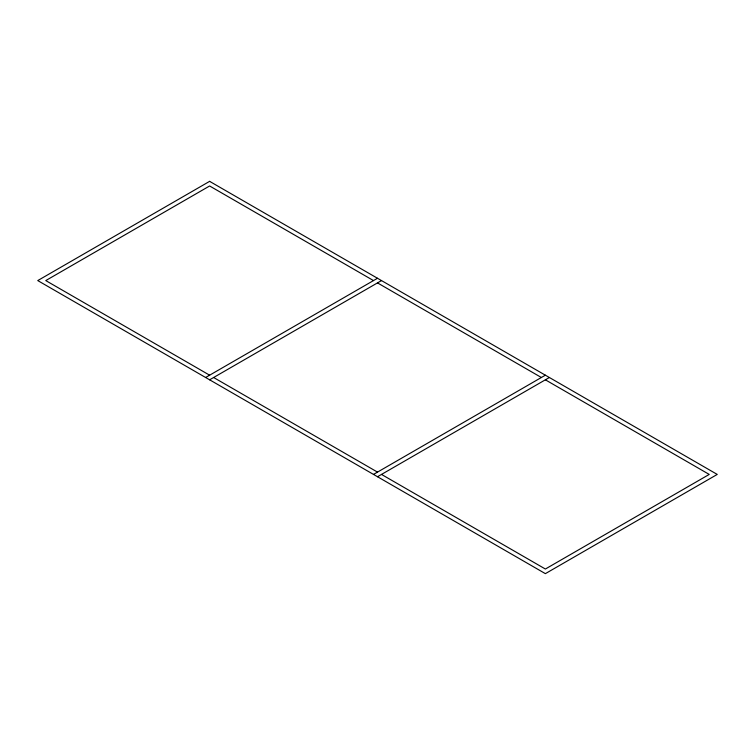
<?xml version="1.0" encoding="UTF-8"?>
<svg xmlns="http://www.w3.org/2000/svg" width="755" height="755" viewBox="0 0 755 755"><rect width="100%" height="100%" fill="white"/><g stroke="black" fill="none" stroke-linecap="round" stroke-linejoin="round"><path stroke-width="1.13" d="M205.624 377.5L377.5 278.265M209.626 379.812L381.511 280.577M373.489 474.423L545.374 375.188M377.5 476.735L549.376 377.5M373.489 280.577L209.626 185.975L45.772 280.577L209.626 375.188M377.5 282.899L541.363 377.5M545.374 379.812L709.228 474.423L545.374 569.025L381.511 474.423M213.637 377.5L377.5 472.101M209.626 181.351L37.75 280.577L545.374 573.649L717.25 474.423L209.626 181.351"/></g></svg>
